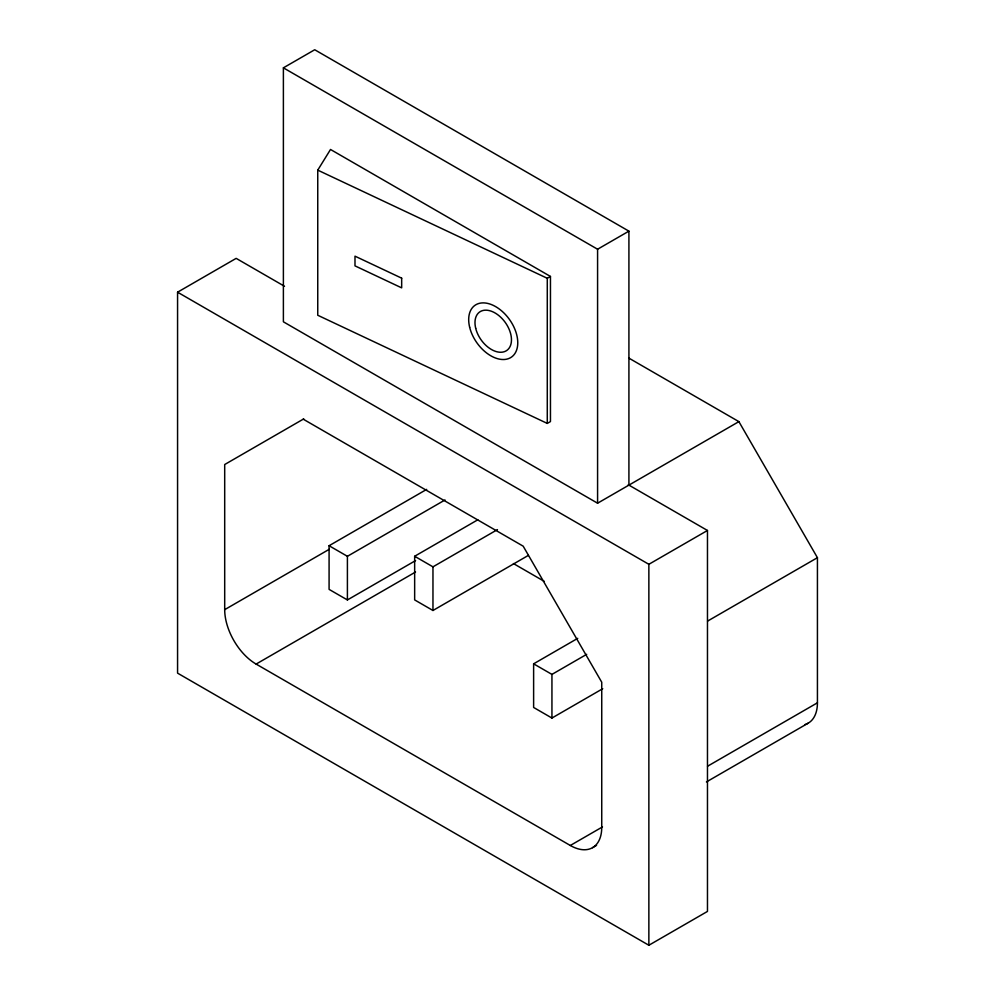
<?xml version="1.0" encoding="UTF-8"?>
<svg xmlns="http://www.w3.org/2000/svg" width="995" height="995" viewBox="0 0 995 995"><rect width="100%" height="100%" fill="white"/><g stroke="black" fill="none" stroke-linecap="round" stroke-linejoin="round"><path stroke-width="1.49" d="M317.753 170.133L330.514 149.474L550.459 276.448L550.459 421.569L547.275 423.41L317.753 315.253L317.753 170.133L547.275 278.289L550.459 276.448M805.142 724.484A44.439 25.659 60 0 0 817.43 702.806L817.43 557.685L738.887 421.631L597.585 503.209L283.388 321.808L283.388 67.834L314.718 49.75L628.915 231.151L628.915 485.112M628.243 484.727L707.47 530.472L707.47 911.42L648.864 945.25L177.57 673.142L177.57 292.194L236.163 258.364L284.508 286.274M303.736 418.895L224.696 464.528L224.696 609.661A44.439 25.659 60 0 0 256.113 664.075L570.309 845.476L602.472 826.92M283.388 67.834L597.585 249.235L628.915 231.151M415.587 560.583L347.404 599.948L329.084 589.376L329.084 545.733L426.681 489.391M224.696 609.661L329.196 549.327M329.084 545.733L347.404 556.304L445.001 499.963M528.357 555.397L432.962 610.482L414.654 599.91L414.654 556.267L477.799 519.8M256.113 664.075L415.549 572.025M414.654 556.267L432.962 566.839L497.463 529.601M177.57 292.194L648.864 564.302L707.47 530.472M602.746 688.702L551.939 718.042L533.619 707.457L533.619 663.827L577.734 638.342M533.619 663.827L551.939 674.399L586.702 654.324M707.569 621.104L817.43 557.685M707.569 766.225L817.43 702.806M592.535 847.678L596.552 845.364M706.413 781.933L808.238 723.141M628.915 358.138L738.887 421.631M303.239 419.181L523.183 546.168L601.739 682.209L601.739 827.342A44.439 25.659 60 0 1 570.309 845.476M513.445 563.568L544.327 581.403M648.864 564.302L648.864 945.25M597.585 249.235L597.585 503.209M551.939 674.399L551.939 718.042M547.275 278.289L547.275 423.41M432.962 566.839L432.962 610.482M347.404 556.304L347.404 599.948M401.669 278.165L354.991 256.163L354.991 265.864L401.669 287.866L401.669 278.165M469.652 327.255A31.666 20.024 54.7 0 0 510.883 357.479A31.666 20.024 54.7 0 0 499.129 308.898A31.666 20.024 54.7 0 0 469.652 327.255M475.697 328.275A23.532 14.888 54.7 0 0 506.355 350.737A23.532 14.888 54.7 0 0 497.612 314.631A23.532 14.888 54.7 0 0 475.697 328.275"/></g></svg>
